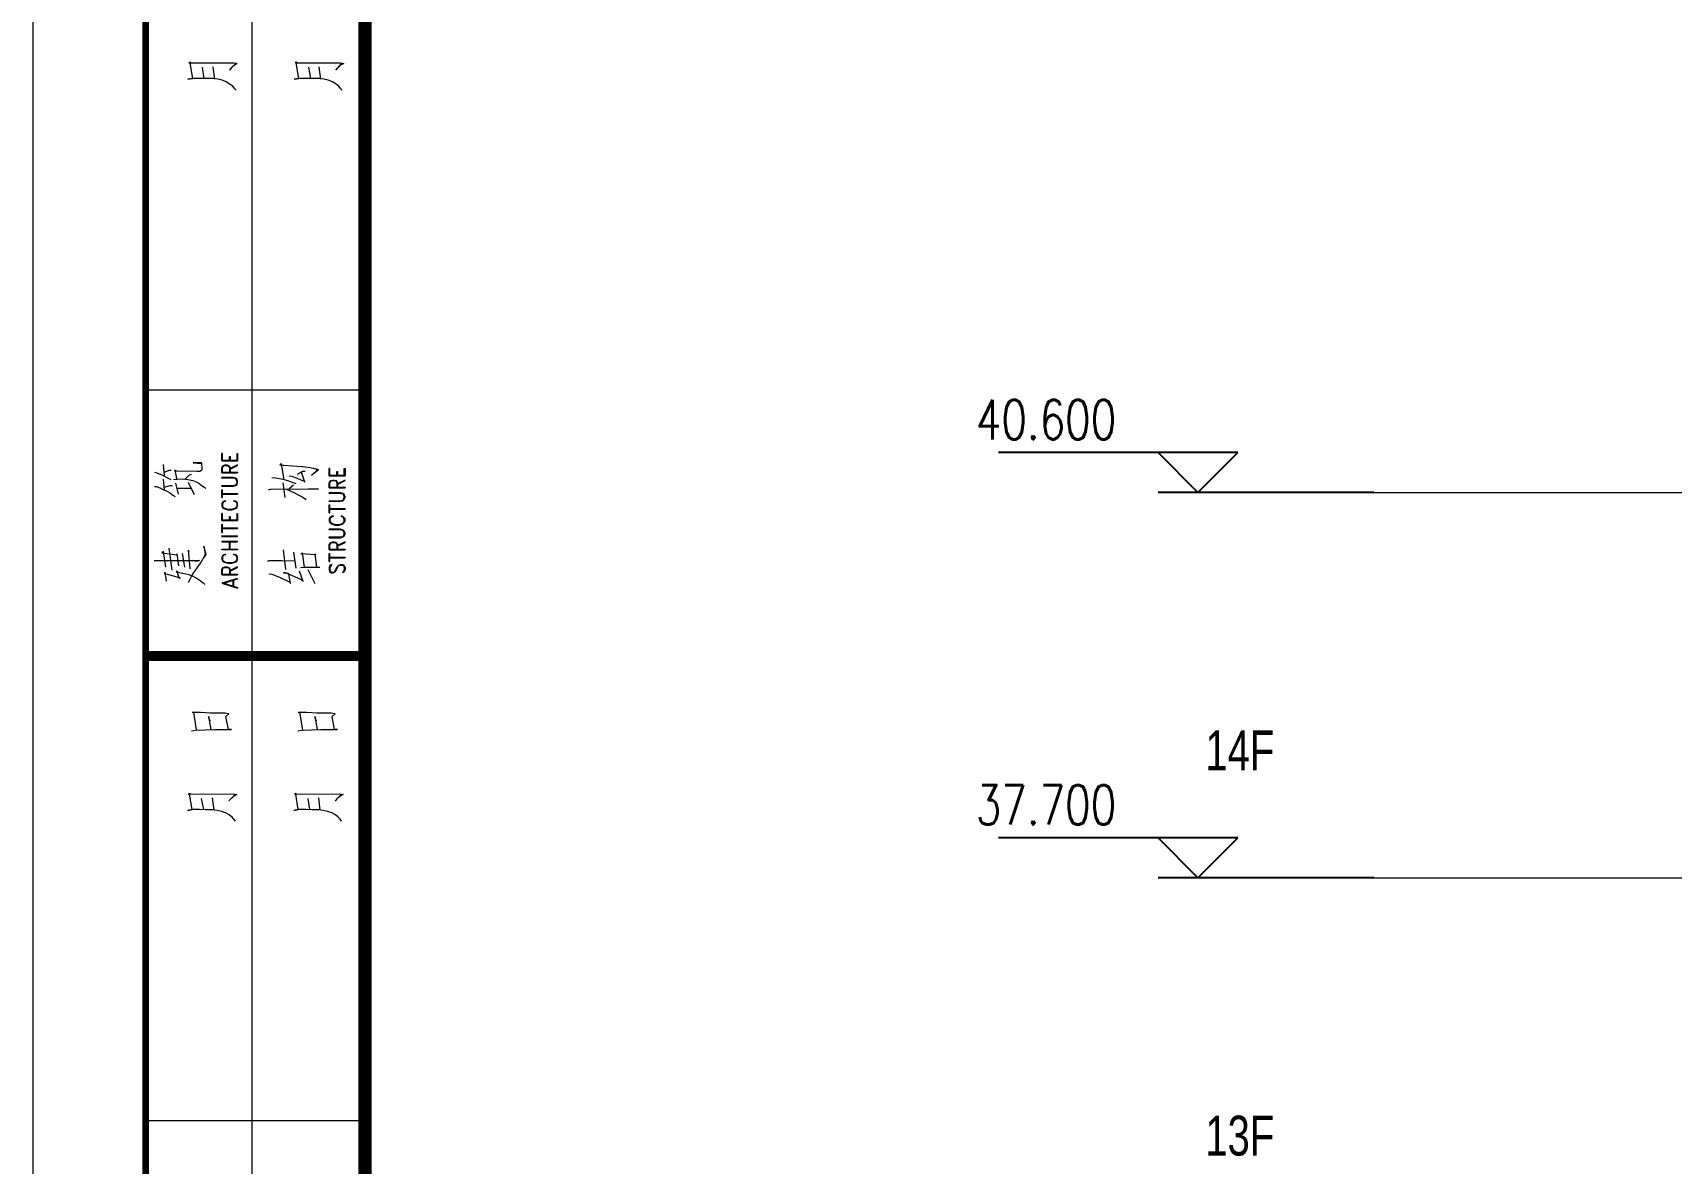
# Model space of a CAD drawing. Extents: x 1332633 to 1595679, y 264824 to 640777.
# Drawn here: x 1332633 to 1344964, y 309681 to 318191 of the extents above; entities that cross this region are included whole.
import ezdxf
from ezdxf.enums import TextEntityAlignment as Align

# ---------------------------------------------------------------- set-up
doc = ezdxf.new("R2010")
doc.units = 0
doc.header["$LTSCALE"] = 1000
doc.header["$MEASUREMENT"] = 0
doc.linetypes.add('DOTE', pattern=[2.42, 2, -0.2, 0.02, -0.2])
for name, color, linetype, lineweight in [('_公共_图框', 4, 'CONTINUOUS', 5), ('DOTE', 1, 'DOTE', 13), ('PUB_TEXT', 7, 'CONTINUOUS', 13)]:
    doc.layers.add(name, color=color, linetype=linetype, lineweight=lineweight)
for name, color, linetype in [('A-Hz1汉字注明（平、立面、房间名称等）', 7, 'CONTINUOUS'), ('DIM_ELEV', 3, 'CONTINUOUS'), ('hatch', 251, 'CONTINUOUS')]:
    doc.layers.add(name, color=color, linetype=linetype)
doc.styles.add('_TCH_DIM', font='SIMPLEX', dxfattribs={"width": 0.8, "bigfont": 'HZTXT'})
doc.styles.add('sunyat', font='3yromanc.shx', dxfattribs={"width": 0.75, "bigfont": '3yhztxt.shx'})
doc.styles.add('图框文字', font='SIMKAI.TTF')

# ---------------------------------------------------------------- blocks, each defined once
blk = doc.blocks.new('tk22')
at = {"layer": '_公共_图框'}
for p, q in [((-82350, 57200), (-82350, 35200)), ((-82824, 50663), (-82816, 50671)), ((-82816, 50663), (-82824, 50663)), ((-82816, 50671), (-82812, 50663)), ((-82795, 50545), (-82816, 50663)), ((-82812, 50663), (-82486, 50663)), ((-82710, 50545), (-82722, 50631)), ((-82645, 50635), (-82632, 50541)), ((-82518, 50610), (-82469, 50663)), ((-82502, 50631), (-82518, 50610)), ((-82498, 50631), (-82502, 50631)), ((-82482, 50647), (-82498, 50631)), ((-82486, 50663), (-82461, 50659)), ((-82461, 50659), (-82482, 50647)), ((-82025, 50663), (-82017, 50671)), ((-82017, 50663), (-82025, 50663)), ((-82017, 50671), (-82013, 50663)), ((-81997, 50545), (-82017, 50663)), ((-82013, 50663), (-81687, 50663)), ((-81907, 50545), (-81923, 50631)), ((-81846, 50635), (-81834, 50541)), ((-81720, 50610), (-81671, 50663)), ((-81699, 50631), (-81720, 50610)), ((-81683, 50647), (-81699, 50631)), ((-81687, 50663), (-81659, 50659)), ((-81659, 50659), (-81683, 50647)), ((-82832, 50541), (-82795, 50545)), ((-82795, 50545), (-82832, 50541)), ((-82738, 50545), (-82795, 50545)), ((-82693, 50545), (-82738, 50545)), ((-82685, 50545), (-82693, 50545)), ((-82640, 50545), (-82685, 50545)), ((-82608, 50541), (-82640, 50545)), ((-82575, 50533), (-82608, 50541)), ((-82543, 50521), (-82575, 50533)), ((-82518, 50504), (-82543, 50521)), ((-82494, 50488), (-82518, 50504)), ((-82482, 50472), (-82494, 50488)), ((-82469, 50459), (-82482, 50472)), ((-82033, 50541), (-81997, 50545)), ((-81997, 50545), (-82033, 50541)), ((-81940, 50545), (-81997, 50545)), ((-81895, 50545), (-81940, 50545)), ((-81887, 50545), (-81895, 50545)), ((-81842, 50545), (-81887, 50545)), ((-81809, 50541), (-81842, 50545)), ((-81777, 50533), (-81809, 50541)), ((-81744, 50521), (-81777, 50533)), ((-81716, 50504), (-81744, 50521)), ((-81695, 50488), (-81716, 50504)), ((-81683, 50472), (-81695, 50488)), ((-81671, 50459), (-81683, 50472)), ((-81500, 48200), (-83150, 48200)), ((-82571, 47724), (-82577, 47724)), ((-82577, 47669), (-82577, 47724)), ((-82571, 47674), (-82571, 47724)), ((-82462, 47724), (-82458, 47724)), ((-82462, 47674), (-82462, 47724)), ((-82458, 47724), (-82458, 47669)), ((-83007, 47557), (-83016, 47641)), ((-83007, 47582), (-82973, 47597)), ((-82973, 47597), (-82957, 47598)), ((-82928, 47601), (-82934, 47594)), ((-82915, 47533), (-82928, 47601)), ((-82793, 47652), (-82730, 47647)), ((-82730, 47652), (-82793, 47652)), ((-82743, 47591), (-82730, 47597)), ((-82727, 47647), (-82730, 47652)), ((-82730, 47597), (-82724, 47604)), ((-82724, 47614), (-82727, 47647)), ((-82724, 47604), (-82724, 47614)), ((-82577, 47669), (-82458, 47669)), ((-82577, 47614), (-82571, 47629)), ((-82577, 47579), (-82577, 47614)), ((-82571, 47674), (-82462, 47674)), ((-82571, 47629), (-82566, 47634)), ((-82571, 47614), (-82566, 47629)), ((-82571, 47583), (-82571, 47614)), ((-82566, 47634), (-82554, 47638)), ((-82566, 47629), (-82554, 47634)), ((-82554, 47638), (-82537, 47638)), ((-82554, 47634), (-82537, 47634)), ((-82537, 47638), (-82526, 47634)), ((-82537, 47634), (-82526, 47629)), ((-82526, 47634), (-82520, 47629)), ((-82526, 47629), (-82520, 47614)), ((-82520, 47702), (-82514, 47702)), ((-82520, 47674), (-82520, 47702)), ((-82520, 47629), (-82514, 47614)), ((-82520, 47614), (-82520, 47583)), ((-82514, 47702), (-82514, 47674)), ((-82458, 47638), (-82514, 47610)), ((-82514, 47606), (-82458, 47634)), ((-82514, 47614), (-82514, 47583)), ((-82458, 47634), (-82458, 47638)), ((-82128, 47646), (-82139, 47638)), ((-82139, 47638), (-82116, 47635)), ((-82110, 47542), (-82128, 47646)), ((-82116, 47635), (-82110, 47635)), ((-82110, 47635), (-81975, 47625)), ((-81975, 47625), (-81968, 47625)), ((-81968, 47625), (-81928, 47620)), ((-81928, 47620), (-81889, 47613)), ((-81903, 47557), (-81855, 47603)), ((-81849, 47600), (-81903, 47557)), ((-81889, 47613), (-81864, 47606)), ((-81855, 47603), (-81874, 47607)), ((-81864, 47606), (-81849, 47600)), ((-81763, 47610), (-81769, 47610)), ((-81769, 47555), (-81769, 47610)), ((-81763, 47560), (-81763, 47610)), ((-81655, 47610), (-81649, 47610)), ((-81655, 47560), (-81655, 47610)), ((-81649, 47610), (-81649, 47555)), ((-83083, 47582), (-83067, 47579)), ((-83083, 47475), (-83067, 47475)), ((-83067, 47579), (-83023, 47561)), ((-83067, 47475), (-82991, 47441)), ((-83023, 47561), (-82985, 47540)), ((-83007, 47450), (-83016, 47531)), ((-83007, 47470), (-82976, 47481)), ((-82985, 47540), (-82960, 47528)), ((-82976, 47481), (-82966, 47482)), ((-82966, 47482), (-82948, 47482)), ((-82940, 47528), (-82912, 47531)), ((-82934, 47594), (-82915, 47594)), ((-82903, 47417), (-82923, 47499)), ((-82915, 47594), (-82765, 47591)), ((-82912, 47531), (-82872, 47533)), ((-82872, 47533), (-82833, 47528)), ((-82850, 47533), (-82819, 47564)), ((-82833, 47528), (-82796, 47521)), ((-82783, 47413), (-82828, 47506)), ((-82819, 47564), (-82805, 47568)), ((-82796, 47521), (-82771, 47511)), ((-82771, 47511), (-82749, 47499)), ((-82765, 47591), (-82743, 47591)), ((-82749, 47499), (-82724, 47481)), ((-82724, 47481), (-82704, 47467)), ((-82577, 47579), (-82458, 47579)), ((-82577, 47537), (-82577, 47542)), ((-82492, 47542), (-82577, 47542)), ((-82492, 47537), (-82577, 47537)), ((-82577, 47482), (-82492, 47482)), ((-82577, 47478), (-82577, 47482)), ((-82577, 47478), (-82492, 47478)), ((-82571, 47583), (-82458, 47583)), ((-82474, 47537), (-82492, 47542)), ((-82474, 47533), (-82492, 47537)), ((-82492, 47482), (-82474, 47487)), ((-82492, 47478), (-82474, 47482)), ((-82462, 47528), (-82474, 47537)), ((-82468, 47528), (-82474, 47533)), ((-82474, 47487), (-82468, 47491)), ((-82474, 47482), (-82462, 47491)), ((-82462, 47515), (-82468, 47528)), ((-82468, 47491), (-82462, 47506)), ((-82458, 47515), (-82462, 47528)), ((-82462, 47506), (-82462, 47515)), ((-82462, 47491), (-82458, 47506)), ((-82458, 47583), (-82458, 47579)), ((-82458, 47506), (-82458, 47515)), ((-82201, 47542), (-82173, 47540)), ((-82173, 47540), (-82116, 47530)), ((-82116, 47530), (-82082, 47519)), ((-82100, 47393), (-82116, 47502)), ((-82113, 47530), (-82110, 47542)), ((-82082, 47519), (-82047, 47508)), ((-82069, 47555), (-82050, 47552)), ((-82069, 47459), (-82038, 47487)), ((-82050, 47552), (-81987, 47527)), ((-82047, 47508), (-82021, 47497)), ((-82007, 47567), (-81968, 47591)), ((-81987, 47527), (-81956, 47515)), ((-81953, 47508), (-81978, 47582)), ((-81968, 47591), (-81950, 47591)), ((-81956, 47515), (-81953, 47508)), ((-81769, 47555), (-81649, 47555)), ((-81769, 47500), (-81763, 47515)), ((-81769, 47464), (-81769, 47500)), ((-81763, 47560), (-81655, 47560)), ((-81763, 47515), (-81757, 47519)), ((-81763, 47500), (-81757, 47515)), ((-81763, 47469), (-81763, 47500)), ((-81757, 47519), (-81745, 47524)), ((-81757, 47515), (-81745, 47519)), ((-81745, 47524), (-81729, 47524)), ((-81745, 47519), (-81729, 47519)), ((-81729, 47524), (-81717, 47519)), ((-81729, 47519), (-81717, 47515)), ((-81717, 47519), (-81711, 47515)), ((-81717, 47515), (-81711, 47500)), ((-81711, 47588), (-81705, 47588)), ((-81711, 47560), (-81711, 47588)), ((-81711, 47515), (-81705, 47500)), ((-81711, 47500), (-81711, 47469)), ((-81705, 47588), (-81705, 47560)), ((-81649, 47524), (-81705, 47496)), ((-81705, 47491), (-81649, 47519)), ((-81705, 47500), (-81705, 47469)), ((-81649, 47519), (-81649, 47524)), ((-82991, 47441), (-82963, 47424)), ((-82963, 47424), (-82945, 47410)), ((-82945, 47410), (-82928, 47399)), ((-82909, 47463), (-82805, 47463)), ((-82704, 47467), (-82698, 47460)), ((-82577, 47451), (-82571, 47451)), ((-82577, 47392), (-82577, 47451)), ((-82577, 47392), (-82571, 47392)), ((-82571, 47355), (-82577, 47346)), ((-82571, 47392), (-82571, 47451)), ((-82571, 47423), (-82458, 47423)), ((-82571, 47418), (-82458, 47418)), ((-82560, 47364), (-82571, 47355)), ((-82566, 47355), (-82571, 47346)), ((-82560, 47359), (-82566, 47355)), ((-82548, 47368), (-82560, 47364)), ((-82548, 47364), (-82560, 47359)), ((-82548, 47368), (-82548, 47364)), ((-82486, 47364), (-82486, 47368)), ((-82474, 47364), (-82486, 47368)), ((-82474, 47359), (-82486, 47364)), ((-82462, 47355), (-82474, 47364)), ((-82468, 47355), (-82474, 47359)), ((-82462, 47346), (-82468, 47355)), ((-82458, 47346), (-82462, 47355)), ((-82458, 47423), (-82458, 47418)), ((-82226, 47451), (-82211, 47454)), ((-82211, 47454), (-81849, 47457)), ((-82091, 47454), (-82035, 47429)), ((-82035, 47429), (-81996, 47411)), ((-81996, 47411), (-81968, 47396)), ((-81968, 47396), (-81943, 47378)), ((-81877, 47454), (-81925, 47457)), ((-81849, 47457), (-81877, 47454)), ((-81769, 47464), (-81649, 47464)), ((-81769, 47423), (-81769, 47427)), ((-81683, 47427), (-81769, 47427)), ((-81683, 47423), (-81769, 47423)), ((-81769, 47368), (-81683, 47368)), ((-81769, 47364), (-81769, 47368)), ((-81769, 47364), (-81683, 47364)), ((-81763, 47469), (-81649, 47469)), ((-81665, 47423), (-81683, 47427)), ((-81665, 47418), (-81683, 47423)), ((-81683, 47368), (-81665, 47372)), ((-81683, 47364), (-81665, 47368)), ((-81655, 47414), (-81665, 47423)), ((-81661, 47414), (-81665, 47418)), ((-81665, 47372), (-81661, 47377)), ((-81665, 47368), (-81655, 47377)), ((-81655, 47401), (-81661, 47414)), ((-81661, 47377), (-81655, 47392)), ((-81649, 47401), (-81655, 47414)), ((-81655, 47392), (-81655, 47401)), ((-81655, 47377), (-81649, 47392)), ((-81649, 47469), (-81649, 47464)), ((-81649, 47392), (-81649, 47401)), ((-82577, 47346), (-82577, 47328)), ((-82577, 47328), (-82571, 47318)), ((-82571, 47273), (-82577, 47273)), ((-82577, 47218), (-82577, 47273)), ((-82571, 47346), (-82571, 47328)), ((-82571, 47328), (-82566, 47318)), ((-82571, 47318), (-82560, 47309)), ((-82571, 47223), (-82571, 47273)), ((-82566, 47318), (-82548, 47309)), ((-82560, 47309), (-82548, 47304)), ((-82548, 47309), (-82532, 47304)), ((-82548, 47304), (-82532, 47300)), ((-82532, 47304), (-82502, 47304)), ((-82532, 47300), (-82502, 47300)), ((-82520, 47249), (-82514, 47249)), ((-82520, 47223), (-82520, 47249)), ((-82514, 47249), (-82514, 47223)), ((-82502, 47304), (-82486, 47309)), ((-82502, 47300), (-82486, 47304)), ((-82486, 47309), (-82468, 47318)), ((-82486, 47304), (-82474, 47309)), ((-82474, 47309), (-82462, 47318)), ((-82468, 47318), (-82462, 47328)), ((-82462, 47328), (-82462, 47346)), ((-82462, 47318), (-82458, 47328)), ((-82462, 47273), (-82458, 47273)), ((-82462, 47223), (-82462, 47273)), ((-82458, 47328), (-82458, 47346)), ((-82458, 47273), (-82458, 47218)), ((-81769, 47337), (-81763, 47337)), ((-81769, 47277), (-81769, 47337)), ((-81769, 47277), (-81763, 47277)), ((-81763, 47240), (-81769, 47231)), ((-81769, 47231), (-81769, 47214)), ((-81763, 47277), (-81763, 47337)), ((-81763, 47309), (-81649, 47309)), ((-81763, 47304), (-81649, 47304)), ((-81751, 47249), (-81763, 47240)), ((-81757, 47240), (-81763, 47231)), ((-81763, 47231), (-81763, 47214)), ((-81751, 47245), (-81757, 47240)), ((-81739, 47254), (-81751, 47249)), ((-81739, 47249), (-81751, 47245)), ((-81739, 47254), (-81739, 47249)), ((-81677, 47249), (-81677, 47254)), ((-81665, 47249), (-81677, 47254)), ((-81665, 47245), (-81677, 47249)), ((-81655, 47240), (-81665, 47249)), ((-81661, 47240), (-81665, 47245)), ((-81655, 47231), (-81661, 47240)), ((-81649, 47231), (-81655, 47240)), ((-81655, 47214), (-81655, 47231)), ((-81649, 47309), (-81649, 47304)), ((-81649, 47214), (-81649, 47231)), ((-82577, 47218), (-82458, 47218)), ((-82577, 47190), (-82571, 47190)), ((-82577, 47130), (-82577, 47190)), ((-82577, 47130), (-82571, 47130)), ((-82577, 47104), (-82458, 47104)), ((-82577, 47099), (-82577, 47104)), ((-82571, 47223), (-82462, 47223)), ((-82571, 47130), (-82571, 47190)), ((-82571, 47163), (-82458, 47163)), ((-82571, 47159), (-82458, 47159)), ((-82458, 47163), (-82458, 47159)), ((-82458, 47099), (-82458, 47104)), ((-81769, 47214), (-81763, 47203)), ((-81769, 47148), (-81769, 47154)), ((-81683, 47154), (-81769, 47154)), ((-81683, 47148), (-81769, 47148)), ((-81763, 47214), (-81757, 47203)), ((-81763, 47203), (-81751, 47194)), ((-81757, 47203), (-81739, 47194)), ((-81751, 47194), (-81739, 47190)), ((-81739, 47194), (-81723, 47190)), ((-81739, 47190), (-81723, 47185)), ((-81723, 47190), (-81695, 47190)), ((-81723, 47185), (-81695, 47185)), ((-81695, 47190), (-81677, 47194)), ((-81695, 47185), (-81677, 47190)), ((-81665, 47148), (-81683, 47154)), ((-81665, 47144), (-81683, 47148)), ((-81677, 47194), (-81661, 47203)), ((-81677, 47190), (-81665, 47194)), ((-81665, 47194), (-81655, 47203)), ((-81655, 47139), (-81665, 47148)), ((-81661, 47139), (-81665, 47144)), ((-81665, 47099), (-81661, 47104)), ((-81665, 47095), (-81655, 47104)), ((-81661, 47203), (-81655, 47214)), ((-81655, 47126), (-81661, 47139)), ((-81661, 47104), (-81655, 47117)), ((-81655, 47203), (-81649, 47214)), ((-81649, 47126), (-81655, 47139)), ((-81655, 47117), (-81655, 47126)), ((-81655, 47104), (-81649, 47117)), ((-81649, 47117), (-81649, 47126)), ((-83016, 46985), (-83029, 46975)), ((-82998, 46868), (-83016, 46985)), ((-82951, 46845), (-82973, 47012)), ((-82828, 46997), (-82830, 46989)), ((-82830, 46989), (-82825, 46982)), ((-82816, 46856), (-82828, 46997)), ((-82712, 47027), (-82712, 47025)), ((-82695, 46964), (-82712, 47027)), ((-82712, 47025), (-82701, 46967)), ((-82577, 47099), (-82458, 47099)), ((-82577, 47062), (-82577, 47062)), ((-82458, 47062), (-82577, 47062)), ((-82577, 47062), (-82577, 47058)), ((-82577, 47058), (-82458, 47058)), ((-82577, 47003), (-82458, 47003)), ((-82577, 46998), (-82577, 47003)), ((-82458, 46998), (-82577, 46998)), ((-82520, 47003), (-82520, 47058)), ((-82514, 47003), (-82514, 47058)), ((-82458, 47058), (-82458, 47062)), ((-82458, 47003), (-82458, 46998)), ((-82458, 46998), (-82458, 46998)), ((-82094, 46854), (-82113, 46998)), ((-82018, 46860), (-82035, 46981)), ((-81769, 47095), (-81683, 47095)), ((-81769, 47089), (-81769, 47095)), ((-81769, 47089), (-81683, 47089)), ((-81769, 47035), (-81763, 47049)), ((-81769, 46998), (-81769, 47035)), ((-81769, 46998), (-81649, 46998)), ((-81763, 47049), (-81757, 47053)), ((-81763, 47035), (-81757, 47049)), ((-81763, 47003), (-81763, 47035)), ((-81763, 47003), (-81649, 47003)), ((-81757, 47053), (-81745, 47058)), ((-81757, 47049), (-81745, 47053)), ((-81745, 47058), (-81729, 47058)), ((-81745, 47053), (-81729, 47053)), ((-81729, 47058), (-81717, 47053)), ((-81729, 47053), (-81717, 47049)), ((-81717, 47053), (-81711, 47049)), ((-81717, 47049), (-81711, 47035)), ((-81711, 47049), (-81705, 47035)), ((-81711, 47035), (-81711, 47003)), ((-81649, 47058), (-81705, 47030)), ((-81705, 47025), (-81649, 47053)), ((-81705, 47035), (-81705, 47003)), ((-81683, 47095), (-81665, 47099)), ((-81683, 47089), (-81665, 47095)), ((-81649, 47053), (-81649, 47058)), ((-81649, 47003), (-81649, 46998)), ((-83086, 46917), (-83064, 46918)), ((-83064, 46918), (-82746, 46917)), ((-83029, 46975), (-82912, 46960)), ((-82915, 46967), (-82903, 46877)), ((-82912, 46960), (-82915, 46967)), ((-82856, 46868), (-82872, 46972)), ((-82768, 46911), (-82796, 46917)), ((-82787, 46828), (-82765, 46859)), ((-82746, 46917), (-82768, 46911)), ((-82765, 46859), (-82737, 46899)), ((-82737, 46899), (-82718, 46932)), ((-82718, 46932), (-82715, 46936)), ((-82715, 46936), (-82695, 46964)), ((-82701, 46967), (-82712, 46939)), ((-82571, 46952), (-82577, 46943)), ((-82577, 46943), (-82577, 46926)), ((-82577, 46926), (-82571, 46915)), ((-82577, 46847), (-82571, 46862)), ((-82560, 46961), (-82571, 46952)), ((-82566, 46952), (-82571, 46943)), ((-82571, 46943), (-82571, 46926)), ((-82571, 46926), (-82566, 46915)), ((-82571, 46915), (-82560, 46906)), ((-82571, 46862), (-82566, 46866)), ((-82571, 46847), (-82566, 46862)), ((-82560, 46957), (-82566, 46952)), ((-82566, 46915), (-82548, 46906)), ((-82566, 46866), (-82554, 46871)), ((-82566, 46862), (-82554, 46866)), ((-82548, 46966), (-82560, 46961)), ((-82548, 46961), (-82560, 46957)), ((-82560, 46906), (-82548, 46902)), ((-82554, 46871), (-82537, 46871)), ((-82554, 46866), (-82537, 46866)), ((-82548, 46966), (-82548, 46961)), ((-82548, 46906), (-82532, 46902)), ((-82548, 46902), (-82532, 46897)), ((-82537, 46871), (-82526, 46866)), ((-82537, 46866), (-82526, 46862)), ((-82532, 46902), (-82502, 46902)), ((-82532, 46897), (-82502, 46897)), ((-82526, 46866), (-82520, 46862)), ((-82526, 46862), (-82520, 46847)), ((-82520, 46862), (-82514, 46847)), ((-82458, 46871), (-82514, 46842)), ((-82514, 46838), (-82458, 46866)), ((-82502, 46902), (-82486, 46906)), ((-82502, 46897), (-82486, 46902)), ((-82486, 46961), (-82486, 46966)), ((-82474, 46961), (-82486, 46966)), ((-82474, 46957), (-82486, 46961)), ((-82486, 46906), (-82468, 46915)), ((-82486, 46902), (-82474, 46906)), ((-82462, 46952), (-82474, 46961)), ((-82468, 46952), (-82474, 46957)), ((-82474, 46906), (-82462, 46915)), ((-82462, 46943), (-82468, 46952)), ((-82468, 46915), (-82462, 46926)), ((-82458, 46943), (-82462, 46952)), ((-82462, 46926), (-82462, 46943)), ((-82462, 46915), (-82458, 46926)), ((-82458, 46926), (-82458, 46943)), ((-82458, 46866), (-82458, 46871)), ((-82232, 46912), (-82220, 46918)), ((-82220, 46918), (-82125, 46918)), ((-82125, 46918), (-82029, 46915)), ((-81981, 46967), (-81968, 46966)), ((-81871, 46960), (-81981, 46967)), ((-81981, 46865), (-81956, 46868)), ((-81971, 46976), (-81956, 46869)), ((-81968, 46966), (-81971, 46976)), ((-81956, 46868), (-81858, 46869)), ((-81874, 46967), (-81871, 46960)), ((-81861, 46865), (-81874, 46967)), ((-81839, 46869), (-81861, 46865)), ((-81858, 46869), (-81839, 46869)), ((-81769, 46970), (-81763, 46970)), ((-81769, 46911), (-81769, 46970)), ((-81769, 46911), (-81763, 46911)), ((-81763, 46880), (-81769, 46866)), ((-81769, 46866), (-81769, 46847)), ((-81763, 46911), (-81763, 46970)), ((-81763, 46943), (-81649, 46943)), ((-81763, 46939), (-81649, 46939)), ((-81751, 46888), (-81763, 46880)), ((-81757, 46875), (-81763, 46866)), ((-81763, 46866), (-81763, 46847)), ((-81751, 46880), (-81757, 46875)), ((-81751, 46888), (-81751, 46880)), ((-81723, 46842), (-81711, 46866)), ((-81717, 46842), (-81705, 46866)), ((-81711, 46866), (-81705, 46875)), ((-81705, 46875), (-81695, 46884)), ((-81705, 46866), (-81701, 46875)), ((-81701, 46875), (-81695, 46880)), ((-81695, 46884), (-81683, 46888)), ((-81695, 46880), (-81683, 46884)), ((-81683, 46888), (-81665, 46888)), ((-81683, 46884), (-81665, 46884)), ((-81665, 46888), (-81655, 46880)), ((-81665, 46884), (-81661, 46880)), ((-81661, 46880), (-81655, 46866)), ((-81655, 46880), (-81649, 46866)), ((-81655, 46866), (-81655, 46847)), ((-81649, 46943), (-81649, 46939)), ((-81649, 46866), (-81649, 46847)), ((-83004, 46831), (-83010, 46820)), ((-83010, 46820), (-82985, 46816)), ((-82994, 46762), (-83004, 46831)), ((-82985, 46816), (-82891, 46788)), ((-82912, 46838), (-82920, 46834)), ((-82920, 46834), (-82869, 46823)), ((-82897, 46783), (-82912, 46838)), ((-82891, 46788), (-82897, 46783)), ((-82869, 46823), (-82825, 46813)), ((-82828, 46752), (-82816, 46777)), ((-82825, 46813), (-82796, 46801)), ((-82816, 46777), (-82805, 46798)), ((-82805, 46798), (-82787, 46828)), ((-82796, 46801), (-82771, 46788)), ((-82771, 46788), (-82740, 46768)), ((-82740, 46768), (-82718, 46750)), ((-82718, 46750), (-82704, 46737)), ((-82577, 46811), (-82577, 46847)), ((-82577, 46811), (-82458, 46811)), ((-82458, 46783), (-82577, 46747)), ((-82577, 46747), (-82458, 46710)), ((-82571, 46816), (-82571, 46847)), ((-82571, 46816), (-82458, 46816)), ((-82560, 46747), (-82458, 46779)), ((-82560, 46747), (-82458, 46715)), ((-82520, 46847), (-82520, 46816)), ((-82514, 46847), (-82514, 46816)), ((-82492, 46724), (-82492, 46770)), ((-82486, 46719), (-82486, 46774)), ((-82458, 46816), (-82458, 46811)), ((-82458, 46779), (-82458, 46783)), ((-82223, 46817), (-82201, 46814)), ((-82201, 46814), (-82142, 46792)), ((-82142, 46792), (-82066, 46756)), ((-82113, 46825), (-82088, 46822)), ((-82097, 46825), (-82113, 46825)), ((-82072, 46817), (-82097, 46825)), ((-82094, 46851), (-82094, 46854)), ((-82088, 46822), (-81984, 46777)), ((-82060, 46746), (-82072, 46817)), ((-82066, 46756), (-82060, 46746)), ((-81965, 46759), (-81993, 46839)), ((-81984, 46777), (-81971, 46771)), ((-81971, 46771), (-81965, 46759)), ((-81874, 46743), (-81928, 46847)), ((-81769, 46847), (-81763, 46834)), ((-81763, 46847), (-81757, 46834)), ((-81763, 46834), (-81751, 46825)), ((-81757, 46834), (-81751, 46829)), ((-81751, 46829), (-81739, 46829)), ((-81751, 46825), (-81739, 46825)), ((-81739, 46829), (-81729, 46834)), ((-81739, 46825), (-81729, 46829)), ((-81729, 46834), (-81723, 46842)), ((-81729, 46829), (-81723, 46834)), ((-81723, 46834), (-81717, 46842)), ((-81661, 46838), (-81665, 46834)), ((-81655, 46834), (-81665, 46825)), ((-81665, 46834), (-81665, 46825)), ((-81655, 46847), (-81661, 46838)), ((-81649, 46847), (-81655, 46834)), ((-82458, 46715), (-82458, 46710)), ((-82800, 45773), (-82791, 45776)), ((-82738, 45773), (-82800, 45773)), ((-82791, 45776), (-82769, 45643)), ((-82662, 45770), (-82738, 45773)), ((-82589, 45769), (-82662, 45770)), ((-82552, 45769), (-82589, 45769)), ((-82524, 45763), (-82552, 45769)), ((-82546, 45744), (-82524, 45763)), ((-82001, 45773), (-81992, 45776)), ((-81939, 45773), (-82001, 45773)), ((-81992, 45776), (-81970, 45643)), ((-81863, 45770), (-81939, 45773)), ((-81790, 45769), (-81863, 45770)), ((-81753, 45769), (-81790, 45769)), ((-81725, 45763), (-81753, 45769)), ((-81746, 45744), (-81725, 45763)), ((-82804, 45635), (-82772, 45640)), ((-82772, 45640), (-82703, 45643)), ((-82703, 45643), (-82631, 45646)), ((-82675, 45744), (-82678, 45733)), ((-82678, 45733), (-82665, 45711)), ((-82656, 45646), (-82675, 45744)), ((-82631, 45646), (-82622, 45646)), ((-82622, 45646), (-82571, 45646)), ((-82571, 45646), (-82504, 45646)), ((-82527, 45646), (-82546, 45744)), ((-82504, 45646), (-82527, 45646)), ((-82004, 45635), (-81973, 45640)), ((-81973, 45640), (-81903, 45643)), ((-81903, 45643), (-81832, 45646)), ((-81875, 45744), (-81878, 45733)), ((-81878, 45733), (-81866, 45711)), ((-81857, 45646), (-81875, 45744)), ((-81832, 45646), (-81822, 45646)), ((-81822, 45646), (-81771, 45646)), ((-81771, 45646), (-81706, 45646)), ((-81728, 45646), (-81746, 45744)), ((-81706, 45646), (-81728, 45646)), ((-82830, 45159), (-82819, 45166)), ((-82819, 45159), (-82830, 45159)), ((-82819, 45166), (-82816, 45159)), ((-82800, 45043), (-82819, 45159)), ((-82816, 45159), (-82490, 45162)), ((-82650, 45132), (-82637, 45039)), ((-82524, 45108), (-82473, 45159)), ((-82487, 45144), (-82502, 45129)), ((-82490, 45162), (-82464, 45156)), ((-82464, 45156), (-82487, 45144)), ((-82029, 45159), (-82020, 45166)), ((-82020, 45159), (-82029, 45159)), ((-82020, 45166), (-82018, 45159)), ((-82001, 45043), (-82020, 45159)), ((-82018, 45159), (-81689, 45162)), ((-81850, 45132), (-81838, 45039)), ((-81725, 45108), (-81675, 45159)), ((-81686, 45144), (-81703, 45129)), ((-81689, 45162), (-81664, 45156)), ((-81664, 45156), (-81686, 45144)), ((-82836, 45036), (-82800, 45043)), ((-82800, 45043), (-82836, 45036)), ((-82744, 45043), (-82800, 45043)), ((-82697, 45040), (-82744, 45043)), ((-82712, 45043), (-82729, 45126)), ((-82690, 45040), (-82697, 45040)), ((-82647, 45040), (-82690, 45040)), ((-82611, 45036), (-82647, 45040)), ((-82580, 45028), (-82611, 45036)), ((-82549, 45018), (-82580, 45028)), ((-82521, 45003), (-82549, 45018)), ((-82504, 45129), (-82524, 45108)), ((-82502, 45129), (-82504, 45129)), ((-82035, 45036), (-82001, 45043)), ((-82001, 45043), (-82035, 45036)), ((-81945, 45043), (-82001, 45043)), ((-81897, 45040), (-81945, 45043)), ((-81914, 45043), (-81928, 45126)), ((-81891, 45040), (-81897, 45040)), ((-81847, 45040), (-81891, 45040)), ((-81813, 45036), (-81847, 45040)), ((-81781, 45028), (-81813, 45036)), ((-81749, 45018), (-81781, 45028)), ((-81721, 45003), (-81749, 45018)), ((-81706, 45129), (-81725, 45108)), ((-81703, 45129), (-81706, 45129)), ((-82499, 44985), (-82521, 45003)), ((-82487, 44970), (-82499, 44985)), ((-82473, 44957), (-82487, 44970)), ((-81700, 44985), (-81721, 45003)), ((-81686, 44970), (-81700, 44985)), ((-81675, 44957), (-81686, 44970)), ((-81500, 42700), (-83150, 42700))]:
    blk.add_line(p, q, dxfattribs=at)
blk.add_lwpolyline([(-84000, 0), (0, 0), (0, 59400), (-84000, 59400)], close=True, dxfattribs=at)
at = {"layer": '_公共_图框', "const_width": 100}
blk.add_lwpolyline([(-81500, 1000), (-1000, 1000), (-1000, 58400), (-81500, 58400)], close=True, dxfattribs=at)
at = {"layer": '_公共_图框'}
blk.add_lwpolyline([(-81500, 58400, 50, 50, 0), (-83150, 58400, 50, 50, 0), (-83150, 35200, 75, 75, 0), (-81500, 35200, 75, 75, 0)], format="xyseb", dxfattribs=at)
at = {"layer": '_公共_图框', "const_width": 75}
blk.add_lwpolyline([(-81500, 46200), (-83150, 46200)], dxfattribs=at)
at = {"layer": '_公共_图框', "style": '图框文字'}
for tag, height, p in [('建设单位', 500, (-5000, 38300)), ('合作单位', 500, (-5054, 33683)), ('项目名称', 500, (-5000, 30300)), ('项目编号', 500, (-5000, 26300)), ('建筑', 350, (-2600, 5600)), ('方案深化', 350, (-2600, 4900)), ('1:100', 350, (-2600, 4200)), ('20090705', 350, (-2600, 3500)), ('图号', 350, (-2600, 2450))]:
    blk.add_attdef(tag, text='', height=height, dxfattribs=at).set_placement(p, align=Align.MIDDLE_CENTER)

msp = doc.modelspace()

# ---------------------------------------------------------------- linework, layer by layer
at = {"layer": 'DIM_ELEV'}
for p, q in [((1341702, 315030), (1339902, 315030)), ((1341402, 314730), (1341102, 315030)), ((1341402, 314730), (1341702, 315030)), ((1342727, 314730), (1341102, 314730)), ((1341702, 312130), (1339902, 312130)), ((1341402, 311830), (1341102, 312130)), ((1341402, 311830), (1341702, 312130)), ((1342727, 311830), (1341102, 311830))]:
    msp.add_line(p, q, dxfattribs=at)
at = {"layer": 'DOTE', "linetype": 'ByBlock', "ltscale": 30}
for p, q in [((1342516, 314730), (1393667, 314730)), ((1342516, 311830), (1393667, 311830))]:
    msp.add_line(p, q, dxfattribs=at)

# ---------------------------------------------------------------- block references
at = {"layer": 'hatch'}
msp.add_blockref('tk22', (1416633, 267300), dxfattribs=at)

# ---------------------------------------------------------------- texts
at = {"layer": 'A-Hz1汉字注明（平、立面、房间名称等）', "style": 'sunyat', "width": 0.75}
for s, p in [('14F', (1341458, 312639)), ('13F', (1341458, 309739))]:
    msp.add_text(s, height=300, dxfattribs=at).set_placement(p)
at = {"layer": 'PUB_TEXT', "style": '_TCH_DIM', "width": 0.752941}
for s, p in [('40.600', (1339731, 315130)), ('37.700', (1339731, 312230))]:
    msp.add_text(s, height=297.5, dxfattribs=at).set_placement(p)

doc.saveas('drawing.dxf')
